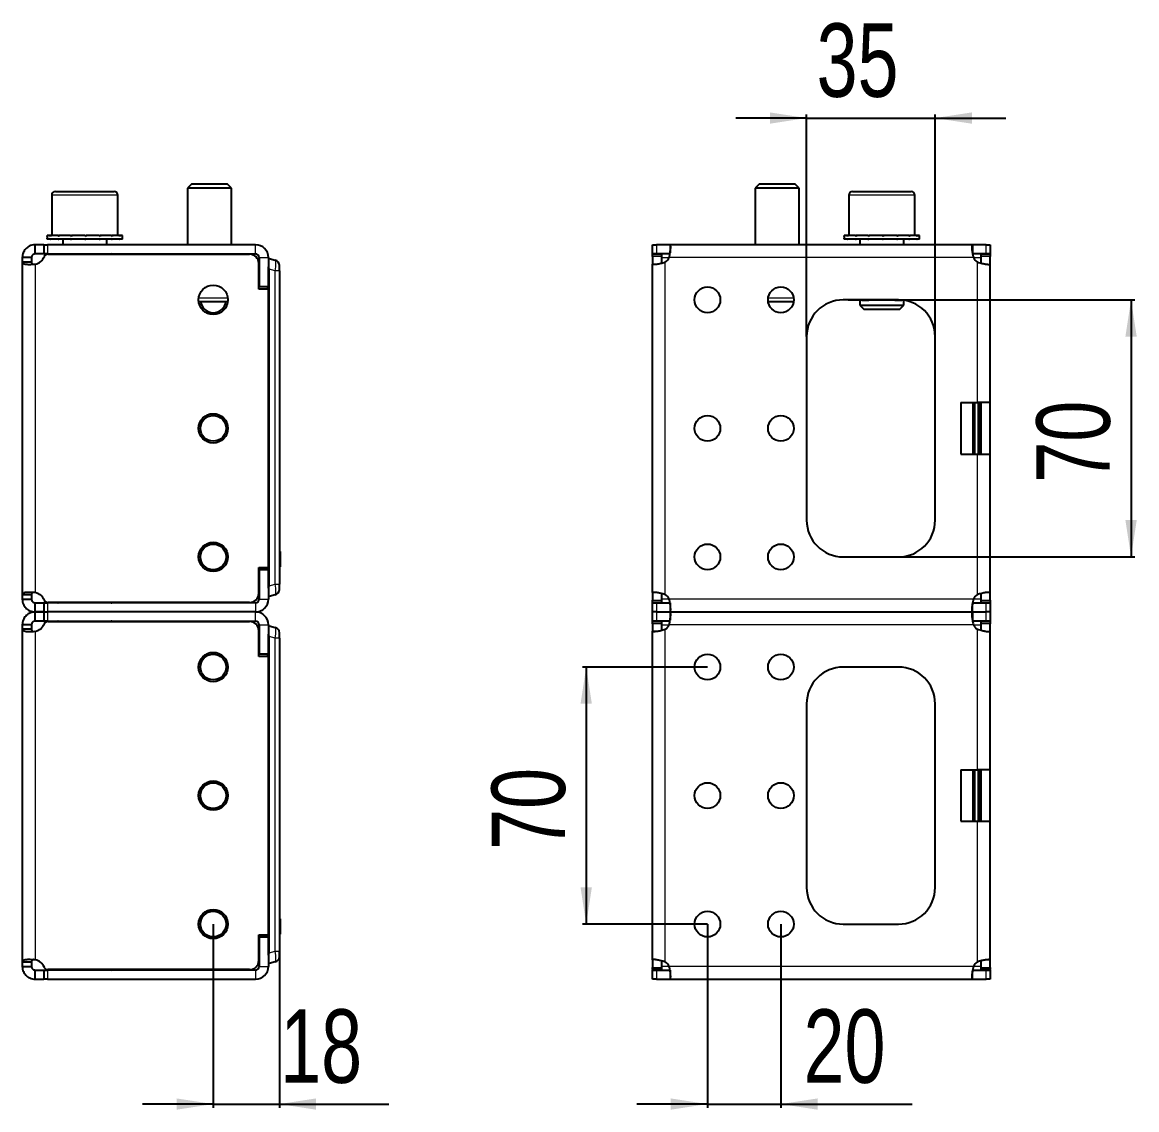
# Model space of a CAD drawing. Header units: millimetres. Extents: x 0 to 2227, y -1008 to 612.
# Drawn here: x 1655.8 to 1959.3, y 253.8 to 550 of the extents above; entities that cross this region are included whole.
import ezdxf

# ---------------------------------------------------------------- set-up
doc = ezdxf.new("R2010")
doc.units = ezdxf.units.MM
doc.layers.add('FORMAT', color=7, linetype='Continuous')
doc.styles.add('SLDTEXTSTYLE0', font='TXT', dxfattribs={"width": 0.75})
doc.dimstyles.new('SLDDIMSTYLE0', dxfattribs={"dimtxt": 20, "dimasz": 10, "dimexe": 0, "dimexo": 0.0625, "dimgap": 5, "dimtad": 2, "dimdec": 1, "dimrnd": 1e-09, "dimzin": 12, "dimdsep": 46, "dimtxsty": 'SLDTEXTSTYLE0', "dimsah": 1, "dimcen": 0.09, "dimadec": 0, "dimazin": 3, "dimtfac": 1, "dimtofl": 0, "dimtmove": 0, "dimatfit": 3, "dimfxl": 0, "dimfrac": 2, "dimtolj": 1, "dimtzin": 12, "dimarcsym": 0})
doc.dimstyles.new('SLDDIMSTYLE1', dxfattribs={"dimtxt": 20, "dimasz": 10, "dimexe": 0, "dimexo": 0.0625, "dimgap": 5, "dimtad": 2, "dimdec": 1, "dimrnd": 1e-09, "dimzin": 12, "dimdsep": 46, "dimtxsty": 'SLDTEXTSTYLE0', "dimsah": 1, "dimcen": 0.09, "dimadec": 0, "dimazin": 3, "dimtfac": 1, "dimtmove": 0, "dimatfit": 0, "dimfxl": 0, "dimfrac": 2, "dimtolj": 1, "dimtzin": 12, "dimarcsym": 0})

# ---------------------------------------------------------------- blocks, each defined once
blk = doc.blocks.new('_D_4')
at = {"layer": 'FORMAT'}
for p, q in [((1707.83, 304.38), (1707.83, 254.38)), ((1725.83, 299.63), (1725.83, 254.38)), ((1707.83, 255.38), (1688.6, 255.38)), ((1707.83, 255.38), (1725.83, 255.38)), ((1725.83, 255.38), (1755.61, 255.38))]:
    blk.add_line(p, q, dxfattribs=at)
for points in [[(1707.83, 255.38), (1697.83, 256.92), (1697.83, 253.85)], [(1725.83, 255.38), (1735.83, 253.85), (1735.83, 256.92)]]:
    blk.add_solid(points, dxfattribs=at)
at = {"layer": 'FORMAT', "insert": (1726.05, 281.17), "char_height": 20, "attachment_point": 1, "style": 'SLDTEXTSTYLE0'}
blk.add_mtext('18', dxfattribs=at)
blk = doc.blocks.new('_D_7')
at = {"layer": 'FORMAT'}
for p, q in [((1894.4, 474.39), (1958.74, 474.39)), ((1957.74, 474.39), (1957.74, 404.39)), ((1894.4, 404.39), (1958.74, 404.39))]:
    blk.add_line(p, q, dxfattribs=at)
for points in [[(1957.74, 474.39), (1956.2, 464.39), (1959.28, 464.39)], [(1957.74, 404.39), (1959.28, 414.39), (1956.2, 414.39)]]:
    blk.add_solid(points, dxfattribs=at)
at = {"layer": 'FORMAT', "insert": (1931.96, 424.61), "char_height": 20, "attachment_point": 1, "rotation": 90, "style": 'SLDTEXTSTYLE0'}
blk.add_mtext('70', dxfattribs=at)
blk = doc.blocks.new('_D_8')
at = {"layer": 'FORMAT'}
for p, q in [((1869.39, 523.89), (1850.15, 523.89)), ((1869.39, 464.4), (1869.39, 524.89)), ((1869.39, 523.89), (1904.39, 523.89)), ((1904.39, 464.4), (1904.39, 524.89)), ((1904.39, 523.89), (1923.62, 523.89))]:
    blk.add_line(p, q, dxfattribs=at)
for points in [[(1869.39, 523.89), (1859.39, 525.43), (1859.39, 522.35)], [(1904.39, 523.89), (1914.39, 522.35), (1914.39, 525.43)]]:
    blk.add_solid(points, dxfattribs=at)
at = {"layer": 'FORMAT', "insert": (1872.11, 549.67), "char_height": 20, "attachment_point": 1, "style": 'SLDTEXTSTYLE0'}
blk.add_mtext('35', dxfattribs=at)
blk = doc.blocks.new('_D_9')
at = {"layer": 'FORMAT'}
for p, q in [((1842.39, 304.38), (1842.39, 254.38)), ((1862.39, 304.38), (1862.39, 254.38)), ((1842.39, 255.38), (1823.15, 255.38)), ((1842.39, 255.38), (1862.39, 255.38)), ((1862.39, 255.38), (1898.1, 255.38))]:
    blk.add_line(p, q, dxfattribs=at)
for points in [[(1842.39, 255.38), (1832.39, 256.92), (1832.39, 253.85)], [(1862.39, 255.38), (1872.39, 253.85), (1872.39, 256.92)]]:
    blk.add_solid(points, dxfattribs=at)
at = {"layer": 'FORMAT', "insert": (1868.55, 281.17), "char_height": 20, "attachment_point": 1, "style": 'SLDTEXTSTYLE0'}
blk.add_mtext('20', dxfattribs=at)
blk = doc.blocks.new('_D_10')
at = {"layer": 'FORMAT'}
for p, q in [((1842.38, 374.39), (1808.38, 374.39)), ((1809.38, 374.39), (1809.38, 304.39)), ((1842.38, 304.39), (1808.38, 304.39))]:
    blk.add_line(p, q, dxfattribs=at)
for points in [[(1809.38, 374.39), (1807.84, 364.39), (1810.92, 364.39)], [(1809.38, 304.39), (1810.92, 314.39), (1807.84, 314.39)]]:
    blk.add_solid(points, dxfattribs=at)
at = {"layer": 'FORMAT', "insert": (1783.6, 324.61), "char_height": 20, "attachment_point": 1, "rotation": 90, "style": 'SLDTEXTSTYLE0'}
blk.add_mtext('70', dxfattribs=at)

msp = doc.modelspace()

# ---------------------------------------------------------------- linework, layer by layer
at = {"color": 7, "linetype": 'Continuous', "lineweight": 25}
for p, q in [((1664.83, 503.89), (1680.83, 503.89)), ((1701.9, 505.89), (1700.83, 504.82)), ((1700.83, 504.82), (1700.83, 489.39)), ((1712.83, 504.82), (1700.83, 504.82)), ((1711.75, 505.89), (1701.9, 505.89)), ((1712.83, 504.82), (1711.75, 505.89)), ((1712.83, 489.39), (1712.83, 504.82)), ((1856.46, 505.89), (1855.39, 504.82)), ((1855.39, 504.82), (1855.39, 489.39)), ((1867.39, 504.82), (1855.39, 504.82)), ((1866.31, 505.89), (1856.46, 505.89)), ((1867.39, 504.82), (1866.31, 505.89)), ((1867.39, 489.39), (1867.39, 504.82)), ((1881.89, 503.89), (1889.7, 503.89)), ((1889.7, 503.89), (1897.89, 503.89)), ((1663.83, 502.89), (1663.83, 491.89)), ((1681.83, 491.89), (1681.83, 502.89)), ((1880.89, 502.89), (1880.89, 491.89)), ((1898.89, 491.89), (1898.89, 502.89)), ((1662.58, 491.89), (1662.58, 490.89)), ((1662.58, 491.89), (1662.58, 491.64)), ((1663.38, 491.89), (1662.58, 491.89)), ((1662.58, 491.89), (1662.58, 491.89)), ((1663.38, 491.89), (1663.48, 491.89)), ((1663.48, 491.89), (1663.48, 491.64)), ((1665.62, 491.89), (1663.48, 491.89)), ((1665.62, 491.89), (1665.8, 491.89)), ((1665.8, 491.89), (1665.8, 491.64)), ((1668.95, 491.89), (1665.8, 491.89)), ((1668.95, 491.89), (1669.19, 491.89)), ((1669.19, 491.89), (1669.19, 491.64)), ((1672.88, 491.89), (1669.19, 491.89)), ((1672.88, 491.89), (1672.97, 491.89)), ((1673.09, 491.89), (1673.13, 491.89)), ((1673.13, 491.89), (1673.13, 491.64)), ((1676.8, 491.89), (1673.13, 491.89)), ((1676.8, 491.89), (1677.03, 491.89)), ((1677.03, 491.89), (1677.03, 491.64)), ((1680.11, 491.89), (1677.03, 491.89)), ((1680.11, 491.89), (1680.29, 491.89)), ((1680.29, 491.89), (1680.29, 491.64)), ((1682.32, 491.89), (1680.29, 491.89)), ((1682.32, 491.89), (1682.41, 491.89)), ((1682.41, 491.89), (1682.41, 491.64)), ((1683.08, 491.89), (1682.41, 491.89)), ((1683.08, 490.89), (1683.08, 491.89)), ((1879.64, 491.89), (1879.64, 490.89)), ((1879.64, 491.89), (1879.64, 491.64)), ((1880.47, 491.89), (1879.64, 491.89)), ((1879.64, 491.89), (1879.64, 491.89)), ((1880.47, 491.89), (1880.57, 491.89)), ((1880.57, 491.89), (1880.57, 491.64)), ((1882.74, 491.89), (1880.57, 491.89)), ((1882.74, 491.89), (1882.92, 491.89)), ((1882.92, 491.89), (1882.92, 491.64)), ((1886.1, 491.89), (1882.92, 491.89)), ((1886.1, 491.89), (1886.33, 491.89)), ((1886.33, 491.89), (1886.33, 491.64)), ((1890.03, 491.89), (1886.33, 491.89)), ((1890.03, 491.89), (1890.11, 491.89)), ((1890.23, 491.89), (1890.28, 491.89)), ((1890.28, 491.89), (1890.28, 491.64)), ((1893.94, 491.89), (1890.28, 491.89)), ((1893.94, 491.89), (1894.17, 491.89)), ((1894.17, 491.89), (1894.17, 491.64)), ((1897.24, 491.89), (1894.17, 491.89)), ((1897.24, 491.89), (1897.41, 491.89)), ((1897.41, 491.89), (1897.41, 491.64)), ((1899.41, 491.89), (1897.41, 491.89)), ((1899.41, 491.89), (1899.5, 491.89)), ((1899.5, 491.89), (1899.5, 491.64)), ((1900.13, 491.89), (1899.5, 491.89)), ((1900.14, 490.89), (1900.14, 491.89)), ((1659.33, 486.89), (1659.33, 489.39)), ((1661.73, 489.39), (1659.33, 489.39)), ((1661.73, 489.39), (1661.73, 486.89)), ((1661.73, 489.39), (1662.73, 489.39)), ((1662.58, 490.89), (1662.58, 491.14)), ((1663.38, 490.89), (1662.58, 490.89)), ((1662.58, 490.89), (1662.58, 490.89)), ((1719.33, 489.39), (1662.73, 489.39)), ((1663.38, 490.89), (1663.48, 490.89)), ((1663.48, 490.89), (1663.48, 491.14)), ((1665.62, 490.89), (1663.48, 490.89)), ((1665.62, 490.89), (1665.8, 490.89)), ((1665.8, 490.89), (1665.8, 491.14)), ((1668.95, 490.89), (1665.8, 490.89)), ((1666.83, 490.89), (1666.83, 489.39)), ((1668.95, 490.89), (1669.19, 490.89)), ((1669.19, 490.89), (1669.19, 491.14)), ((1672.88, 490.89), (1669.19, 490.89)), ((1672.88, 490.89), (1673.06, 490.89)), ((1673.06, 490.89), (1673.13, 490.89)), ((1673.13, 490.89), (1673.13, 491.14)), ((1676.8, 490.89), (1673.13, 490.89)), ((1676.8, 490.89), (1677.03, 490.89)), ((1677.03, 490.89), (1677.03, 491.14)), ((1680.11, 490.89), (1677.03, 490.89)), ((1678.83, 489.39), (1678.83, 490.89)), ((1680.11, 490.89), (1680.29, 490.89)), ((1680.29, 490.89), (1680.29, 491.14)), ((1682.32, 490.89), (1680.29, 490.89)), ((1682.32, 490.89), (1682.41, 490.89)), ((1682.41, 490.89), (1682.41, 491.14)), ((1683.08, 490.89), (1682.41, 490.89)), ((1827.39, 486.89), (1827.39, 489.39)), ((1827.39, 489.39), (1828.5, 489.39)), ((1832.22, 489.39), (1828.5, 489.39)), ((1914.55, 489.39), (1832.22, 489.39)), ((1832.22, 489.39), (1832.22, 487.18)), ((1879.64, 490.89), (1879.64, 491.14)), ((1880.47, 490.89), (1879.64, 490.89)), ((1879.64, 490.89), (1879.64, 490.89)), ((1880.47, 490.89), (1880.57, 490.89)), ((1880.57, 490.89), (1880.57, 491.14)), ((1882.74, 490.89), (1880.57, 490.89)), ((1882.74, 490.89), (1882.92, 490.89)), ((1882.92, 490.89), (1882.92, 491.14)), ((1886.1, 490.89), (1882.92, 490.89)), ((1883.89, 490.89), (1883.89, 489.39)), ((1886.1, 490.89), (1886.33, 490.89)), ((1886.33, 490.89), (1886.33, 491.14)), ((1890.03, 490.89), (1886.33, 490.89)), ((1890.03, 490.89), (1890.18, 490.89)), ((1890.18, 490.89), (1890.28, 490.89)), ((1890.28, 490.89), (1890.28, 491.14)), ((1893.94, 490.89), (1890.28, 490.89)), ((1893.94, 490.89), (1894.17, 490.89)), ((1894.17, 490.89), (1894.17, 491.14)), ((1897.24, 490.89), (1894.17, 490.89)), ((1895.89, 489.39), (1895.89, 490.89)), ((1897.24, 490.89), (1897.41, 490.89)), ((1897.41, 490.89), (1897.41, 491.14)), ((1899.41, 490.89), (1897.41, 490.89)), ((1899.41, 490.89), (1899.5, 490.89)), ((1899.5, 490.89), (1899.5, 491.14)), ((1900.13, 490.89), (1899.5, 490.89)), ((1914.55, 489.39), (1914.55, 486.89)), ((1918.27, 489.39), (1914.55, 489.39)), ((1918.27, 489.39), (1919.39, 489.39)), ((1919.39, 489.39), (1919.39, 486.89)), ((1655.83, 485.89), (1655.83, 484.67)), ((1658.33, 485.89), (1655.83, 485.89)), ((1658.33, 485.89), (1658.33, 484.67)), ((1661.73, 486.89), (1659.33, 486.89)), ((1662.73, 486.89), (1661.73, 486.89)), ((1662.73, 486.89), (1719.33, 486.89)), ((1662.75, 486.79), (1717.73, 486.79)), ((1696.58, 486.89), (1696.58, 486.79)), ((1696.87, 486.89), (1696.87, 486.79)), ((1698.56, 486.89), (1698.56, 486.79)), ((1701.5, 486.89), (1701.5, 486.79)), ((1705.26, 486.89), (1705.26, 486.79)), ((1709.26, 486.89), (1709.26, 486.79)), ((1712.88, 486.89), (1712.88, 486.79)), ((1715.59, 486.89), (1715.59, 486.79)), ((1716.96, 486.89), (1716.96, 486.79)), ((1717.08, 486.79), (1717.08, 486.89)), ((1720.33, 485.89), (1720.33, 477.94)), ((1722.83, 485.89), (1722.83, 477.94)), ((1722.83, 485.64), (1723.03, 485.64)), ((1723.03, 485.64), (1724.72, 485.19)), ((1828.5, 486.89), (1827.39, 486.89)), ((1827.39, 486.89), (1827.39, 486.79)), ((1827.39, 486.79), (1829.89, 486.79)), ((1827.39, 486.18), (1827.39, 486.79)), ((1827.39, 486.18), (1827.39, 484.12)), ((1832.22, 486.89), (1828.5, 486.89)), ((1829.89, 486.79), (1829.89, 486.18)), ((1829.89, 486.18), (1829.89, 484.36)), ((1918.27, 486.89), (1914.55, 486.89)), ((1916.89, 486.79), (1919.39, 486.79)), ((1916.89, 486.18), (1916.89, 486.79)), ((1916.89, 484.34), (1916.89, 486.18)), ((1919.39, 486.89), (1918.27, 486.89)), ((1919.39, 486.79), (1919.39, 486.89)), ((1919.39, 486.79), (1919.39, 486.18)), ((1919.39, 484.12), (1919.39, 486.18)), ((1655.83, 484.67), (1655.83, 394.11)), ((1658.33, 484.67), (1655.83, 484.67)), ((1720.23, 477.29), (1720.23, 484.29)), ((1722.83, 395.92), (1722.83, 483.37)), ((1723.03, 396.54), (1723.03, 482.74)), ((1725.83, 482.29), (1725.83, 483.74)), ((1827.39, 394.67), (1827.39, 484.12)), ((1827.39, 484.12), (1828.48, 484.12)), ((1919.39, 446.39), (1919.39, 484.12)), ((1725.83, 482.29), (1725.83, 407.84)), ((1720.23, 478.87), (1720.33, 478.66)), ((1722.83, 477.29), (1720.23, 477.29)), ((1722.83, 477.94), (1720.33, 477.94)), ((1722.83, 477.29), (1722.83, 401.49)), ((1711.8, 473.89), (1703.86, 473.89)), ((1865.85, 473.89), (1858.92, 473.89)), ((1894.39, 474.39), (1879.39, 474.39)), ((1881.06, 474.29), (1881.04, 474.29)), ((1881.06, 474.29), (1881.06, 474.29)), ((1881.16, 474.29), (1881.06, 474.29)), ((1881.16, 474.39), (1881.16, 474.29)), ((1884.41, 474.29), (1881.16, 474.29)), ((1883.89, 474.29), (1883.89, 472.97)), ((1884.41, 474.29), (1886.31, 474.29)), ((1886.86, 474.29), (1886.31, 474.29)), ((1892.91, 474.29), (1886.86, 474.29)), ((1893.46, 474.29), (1892.91, 474.29)), ((1893.46, 474.29), (1895.36, 474.29)), ((1895.8, 474.29), (1895.36, 474.29)), ((1895.89, 472.97), (1895.89, 474.28)), ((1883.89, 472.97), (1884.96, 471.89)), ((1883.89, 472.97), (1889.75, 472.97)), ((1884.96, 471.89), (1889.77, 471.89)), ((1889.75, 472.97), (1895.89, 472.97)), ((1889.77, 471.89), (1894.81, 471.89)), ((1894.81, 471.89), (1895.89, 472.97)), ((1869.39, 464.39), (1869.39, 414.39)), ((1904.39, 414.39), (1904.39, 464.39)), ((1911.39, 446.39), (1915.89, 446.39)), ((1911.39, 446.39), (1911.39, 432.39)), ((1919.39, 446.39), (1915.89, 446.39)), ((1916.89, 432.39), (1916.89, 446.39)), ((1919.39, 432.39), (1919.39, 446.39)), ((1911.39, 432.39), (1915.89, 432.39)), ((1915.89, 432.39), (1919.39, 432.39)), ((1919.39, 394.67), (1919.39, 432.39)), ((1725.83, 407.84), (1725.83, 399.64)), ((1726.03, 405.9), (1725.83, 405.9)), ((1726.03, 405.86), (1725.83, 405.86)), ((1726.03, 405.84), (1725.83, 405.84)), ((1726.03, 405.4), (1726.03, 402.08)), ((1879.39, 404.39), (1894.39, 404.39)), ((1720.23, 401.49), (1722.83, 401.49)), ((1720.23, 394.49), (1720.23, 401.49)), ((1720.23, 400.41), (1720.33, 400.63)), ((1720.33, 400.84), (1720.33, 392.89)), ((1722.83, 400.84), (1720.33, 400.84)), ((1722.83, 400.84), (1722.83, 392.89)), ((1726.03, 401.64), (1725.83, 401.64)), ((1726.03, 401.59), (1725.83, 401.59)), ((1725.83, 399.64), (1725.83, 396.99)), ((1725.83, 395.54), (1725.83, 396.99)), ((1827.39, 394.67), (1827.39, 392.6)), ((1919.39, 394.67), (1918.29, 394.67)), ((1919.39, 392.6), (1919.39, 394.67)), ((1655.83, 394.11), (1658.33, 394.11)), ((1655.83, 394.11), (1655.83, 392.89)), ((1655.83, 392.89), (1658.33, 392.89)), ((1658.33, 394.11), (1658.33, 392.89)), ((1659.33, 389.39), (1659.33, 391.89)), ((1659.33, 391.89), (1661.73, 391.89)), ((1661.73, 391.89), (1661.73, 389.39)), ((1661.73, 391.89), (1662.73, 391.89)), ((1719.33, 391.89), (1662.73, 391.89)), ((1717.73, 391.99), (1662.75, 391.99)), ((1723.03, 393.64), (1722.83, 393.64)), ((1724.72, 394.09), (1723.03, 393.64)), ((1827.39, 391.99), (1827.39, 392.6)), ((1829.89, 391.99), (1827.39, 391.99)), ((1827.39, 391.99), (1827.39, 391.89)), ((1827.39, 389.39), (1827.39, 391.89)), ((1827.39, 391.89), (1828.5, 391.89)), ((1828.5, 391.89), (1832.22, 391.89)), ((1829.89, 394.44), (1829.89, 392.6)), ((1829.89, 392.6), (1829.89, 391.99)), ((1832.22, 391.89), (1832.22, 389.39)), ((1914.55, 391.89), (1918.27, 391.89)), ((1914.55, 389.39), (1914.55, 391.61)), ((1916.89, 392.6), (1916.89, 394.42)), ((1916.89, 391.99), (1916.89, 392.6)), ((1919.39, 391.99), (1916.89, 391.99)), ((1918.27, 391.89), (1919.39, 391.89)), ((1919.39, 392.6), (1919.39, 391.99)), ((1919.39, 391.89), (1919.39, 391.99)), ((1919.39, 391.89), (1919.39, 389.39)), ((1659.33, 386.89), (1659.33, 389.39)), ((1661.73, 389.39), (1659.33, 389.39)), ((1659.33, 389.39), (1661.73, 389.39)), ((1661.73, 389.39), (1661.73, 386.89)), ((1661.73, 389.39), (1662.73, 389.39)), ((1719.33, 389.39), (1662.73, 389.39)), ((1828.5, 389.39), (1827.39, 389.39)), ((1827.39, 386.89), (1827.39, 389.39)), ((1828.5, 389.39), (1832.22, 389.39)), ((1832.22, 389.39), (1914.55, 389.39)), ((1832.22, 389.39), (1832.22, 387.18)), ((1914.55, 389.39), (1918.27, 389.39)), ((1914.55, 389.39), (1914.55, 386.89)), ((1919.39, 389.39), (1918.27, 389.39)), ((1919.39, 389.39), (1919.39, 386.89)), ((1658.33, 385.89), (1655.83, 385.89)), ((1655.83, 385.89), (1655.83, 384.67)), ((1658.33, 385.89), (1658.33, 384.67)), ((1661.73, 386.89), (1659.33, 386.89)), ((1662.73, 386.89), (1661.73, 386.89)), ((1662.73, 386.89), (1719.33, 386.89)), ((1662.75, 386.79), (1717.73, 386.79)), ((1720.33, 385.89), (1720.33, 377.94)), ((1722.83, 385.89), (1722.83, 377.94)), ((1722.83, 385.64), (1723.03, 385.64)), ((1723.03, 385.64), (1724.72, 385.19)), ((1828.5, 386.89), (1827.39, 386.89)), ((1827.39, 386.89), (1827.39, 386.79)), ((1827.39, 386.79), (1829.89, 386.79)), ((1827.39, 386.18), (1827.39, 386.79)), ((1827.39, 386.18), (1827.39, 384.12)), ((1832.22, 386.89), (1828.5, 386.89)), ((1829.89, 386.79), (1829.89, 386.18)), ((1829.89, 386.18), (1829.89, 384.36)), ((1918.27, 386.89), (1914.55, 386.89)), ((1916.89, 386.79), (1919.39, 386.79)), ((1916.89, 386.18), (1916.89, 386.79)), ((1916.89, 384.34), (1916.89, 386.18)), ((1919.39, 386.89), (1918.27, 386.89)), ((1919.39, 386.79), (1919.39, 386.89)), ((1919.39, 386.79), (1919.39, 386.18)), ((1919.39, 384.12), (1919.39, 386.18)), ((1655.83, 384.67), (1655.83, 294.11)), ((1658.33, 384.67), (1655.83, 384.67)), ((1720.23, 377.29), (1720.23, 384.29)), ((1722.83, 295.92), (1722.83, 383.37)), ((1723.03, 296.54), (1723.03, 382.74)), ((1725.83, 382.29), (1725.83, 383.74)), ((1827.39, 294.67), (1827.39, 384.12)), ((1827.39, 384.12), (1828.48, 384.12)), ((1919.39, 346.39), (1919.39, 384.12)), ((1725.83, 382.29), (1725.83, 307.84)), ((1720.23, 378.87), (1720.33, 378.66)), ((1722.83, 377.29), (1720.23, 377.29)), ((1722.83, 377.94), (1720.33, 377.94)), ((1722.83, 377.29), (1722.83, 301.49)), ((1894.39, 374.39), (1879.39, 374.39)), ((1869.39, 364.39), (1869.39, 314.39)), ((1904.39, 314.39), (1904.39, 364.39)), ((1911.39, 346.39), (1915.89, 346.39)), ((1911.39, 346.39), (1911.39, 332.39)), ((1919.39, 346.39), (1915.89, 346.39)), ((1916.89, 332.39), (1916.89, 346.39)), ((1919.39, 332.39), (1919.39, 346.39)), ((1911.39, 332.39), (1915.89, 332.39)), ((1915.89, 332.39), (1919.39, 332.39)), ((1919.39, 294.67), (1919.39, 332.39)), ((1725.83, 307.84), (1725.83, 299.64)), ((1726.03, 305.9), (1725.83, 305.9)), ((1726.03, 305.86), (1725.83, 305.86)), ((1726.03, 305.84), (1725.83, 305.84)), ((1726.03, 305.4), (1726.03, 302.08)), ((1879.39, 304.39), (1894.39, 304.39)), ((1720.23, 301.49), (1722.83, 301.49)), ((1720.23, 294.49), (1720.23, 301.49)), ((1720.23, 300.41), (1720.33, 300.63)), ((1720.33, 300.84), (1720.33, 292.89)), ((1722.83, 300.84), (1720.33, 300.84)), ((1722.83, 300.84), (1722.83, 292.89)), ((1726.03, 301.64), (1725.83, 301.64)), ((1726.03, 301.59), (1725.83, 301.59)), ((1725.83, 299.64), (1725.83, 296.99)), ((1725.83, 295.54), (1725.83, 296.99)), ((1827.39, 294.67), (1827.39, 292.6)), ((1829.89, 294.44), (1829.89, 292.6)), ((1916.89, 292.6), (1916.89, 294.42)), ((1919.39, 294.67), (1918.29, 294.67)), ((1919.39, 292.6), (1919.39, 294.67)), ((1655.83, 294.11), (1658.33, 294.11)), ((1655.83, 294.11), (1655.83, 292.89)), ((1655.83, 292.89), (1658.33, 292.89)), ((1658.33, 294.11), (1658.33, 292.89)), ((1659.33, 289.39), (1659.33, 291.89)), ((1659.33, 291.89), (1661.73, 291.89)), ((1661.73, 291.89), (1661.73, 289.39)), ((1661.73, 291.89), (1662.73, 291.89)), ((1719.33, 291.89), (1662.73, 291.89)), ((1717.73, 291.99), (1662.75, 291.99)), ((1723.03, 293.64), (1722.83, 293.64)), ((1724.72, 294.09), (1723.03, 293.64)), ((1827.39, 291.99), (1827.39, 292.6)), ((1829.89, 291.99), (1827.39, 291.99)), ((1827.39, 291.99), (1827.39, 291.89)), ((1827.39, 289.39), (1827.39, 291.89)), ((1827.39, 291.89), (1828.5, 291.89)), ((1828.5, 291.89), (1832.22, 291.89)), ((1829.89, 292.6), (1829.89, 291.99)), ((1832.22, 291.89), (1832.22, 289.39)), ((1914.55, 291.89), (1918.27, 291.89)), ((1914.55, 289.39), (1914.55, 291.61)), ((1916.89, 291.99), (1916.89, 292.6)), ((1919.39, 291.99), (1916.89, 291.99)), ((1918.27, 291.89), (1919.39, 291.89)), ((1919.39, 292.6), (1919.39, 291.99)), ((1919.39, 291.89), (1919.39, 291.99)), ((1919.39, 291.89), (1919.39, 289.39)), ((1659.33, 289.39), (1661.73, 289.39)), ((1662.73, 289.39), (1661.73, 289.39)), ((1662.73, 289.39), (1719.33, 289.39)), ((1828.5, 289.39), (1827.39, 289.39)), ((1828.5, 289.39), (1832.22, 289.39)), ((1832.22, 289.39), (1914.55, 289.39)), ((1914.55, 289.39), (1918.27, 289.39)), ((1919.39, 289.39), (1918.27, 289.39))]:
    msp.add_line(p, q, dxfattribs=at)
at = {"color": 8, "linetype": 'Continuous', "lineweight": 18}
for p, q in [((1681.83, 502.89), (1663.83, 502.89)), ((1889.68, 502.89), (1880.89, 502.89)), ((1898.89, 502.89), (1889.68, 502.89)), ((1662.73, 489.39), (1662.73, 486.89)), ((1719.33, 486.89), (1719.33, 489.39)), ((1828.5, 489.39), (1828.5, 486.89)), ((1918.27, 486.89), (1918.27, 489.39)), ((1720.33, 485.89), (1722.83, 485.89)), ((1829.89, 486.18), (1827.39, 486.18)), ((1829.89, 485.89), (1831.97, 485.89)), ((1914.8, 485.89), (1831.97, 485.89)), ((1914.8, 485.89), (1916.89, 485.89)), ((1919.39, 486.18), (1916.89, 486.18)), ((1659.33, 484.12), (1659.33, 394.67)), ((1724.72, 482.29), (1723.03, 482.74)), ((1830.89, 394.11), (1830.89, 484.67)), ((1915.89, 446.39), (1915.89, 484.67)), ((1724.72, 396.99), (1724.72, 482.29)), ((1725.83, 482.29), (1724.72, 482.29)), ((1722.63, 477.29), (1722.63, 477.94)), ((1703.86, 474.89), (1711.8, 474.89)), ((1858.92, 474.89), (1865.85, 474.89)), ((1886.31, 474.39), (1886.31, 474.29)), ((1886.86, 474.39), (1886.86, 474.29)), ((1892.91, 474.39), (1892.91, 474.29)), ((1893.46, 474.39), (1893.46, 474.29)), ((1914.69, 432.39), (1914.69, 446.39)), ((1914.89, 446.39), (1914.89, 432.39)), ((1915, 432.39), (1915, 446.39)), ((1915.2, 446.39), (1915.2, 432.39)), ((1916.08, 432.39), (1916.08, 446.39)), ((1916.28, 446.39), (1916.28, 432.39)), ((1916.38, 432.39), (1916.38, 446.39)), ((1916.58, 446.39), (1916.58, 432.39)), ((1915.89, 394.11), (1915.89, 432.39)), ((1726.03, 405.4), (1725.83, 405.4)), ((1722.63, 400.84), (1722.63, 401.49)), ((1726.03, 402.08), (1725.83, 402.08)), ((1723.03, 396.54), (1724.72, 396.99)), ((1724.72, 396.99), (1725.83, 396.99)), ((1662.73, 391.89), (1662.73, 389.39)), ((1719.33, 391.89), (1719.33, 389.39)), ((1720.33, 392.89), (1722.83, 392.89)), ((1827.39, 392.6), (1829.89, 392.6)), ((1828.5, 391.89), (1828.5, 389.39)), ((1831.97, 392.89), (1829.89, 392.89)), ((1914.8, 392.89), (1831.97, 392.89)), ((1916.89, 392.89), (1914.8, 392.89)), ((1916.89, 392.6), (1919.39, 392.6)), ((1918.27, 389.39), (1918.27, 391.89)), ((1662.73, 389.39), (1662.73, 386.89)), ((1719.33, 386.89), (1719.33, 389.39)), ((1828.5, 389.39), (1828.5, 386.89)), ((1918.27, 386.89), (1918.27, 389.39)), ((1720.33, 385.89), (1722.83, 385.89)), ((1829.89, 386.18), (1827.39, 386.18)), ((1829.89, 385.89), (1831.97, 385.89)), ((1914.8, 385.89), (1831.97, 385.89)), ((1914.8, 385.89), (1916.89, 385.89)), ((1919.39, 386.18), (1916.89, 386.18)), ((1659.33, 384.12), (1659.33, 294.67)), ((1724.72, 382.29), (1723.03, 382.74)), ((1830.89, 294.11), (1830.89, 384.67)), ((1915.89, 346.39), (1915.89, 384.67)), ((1724.72, 296.99), (1724.72, 382.29)), ((1725.83, 382.29), (1724.72, 382.29)), ((1722.63, 377.29), (1722.63, 377.94)), ((1914.69, 332.39), (1914.69, 346.39)), ((1914.89, 346.39), (1914.89, 332.39)), ((1915, 332.39), (1915, 346.39)), ((1915.2, 346.39), (1915.2, 332.39)), ((1916.08, 332.39), (1916.08, 346.39)), ((1916.28, 346.39), (1916.28, 332.39)), ((1916.38, 332.39), (1916.38, 346.39)), ((1916.58, 346.39), (1916.58, 332.39)), ((1915.89, 294.11), (1915.89, 332.39)), ((1726.03, 305.4), (1725.83, 305.4)), ((1722.63, 300.84), (1722.63, 301.49)), ((1726.03, 302.08), (1725.83, 302.08)), ((1723.03, 296.54), (1724.72, 296.99)), ((1724.72, 296.99), (1725.83, 296.99)), ((1662.73, 291.89), (1662.73, 289.39)), ((1719.33, 291.89), (1719.33, 289.39)), ((1720.33, 292.89), (1722.83, 292.89)), ((1827.39, 292.6), (1829.89, 292.6)), ((1828.5, 291.89), (1828.5, 289.39)), ((1831.97, 292.89), (1829.89, 292.89)), ((1914.8, 292.89), (1831.97, 292.89)), ((1916.89, 292.89), (1914.8, 292.89)), ((1916.89, 292.6), (1919.39, 292.6)), ((1918.27, 289.39), (1918.27, 291.89))]:
    msp.add_line(p, q, dxfattribs=at)
at = {"color": 7, "linetype": 'Continuous', "lineweight": 25}
for centre, radius in [((1707.83, 474.39), 4), ((1842.39, 474.39), 3.5), ((1862.39, 474.39), 3.5), ((1707.83, 439.39), 4), ((1707.83, 439.39), 3.5), ((1842.39, 439.39), 3.5), ((1862.39, 439.39), 3.5), ((1707.83, 404.39), 4), ((1707.83, 404.39), 3.5), ((1842.39, 404.39), 3.5), ((1862.39, 404.39), 3.5), ((1707.83, 374.39), 4), ((1707.83, 374.39), 3.5), ((1842.39, 374.39), 3.5), ((1862.39, 374.39), 3.5), ((1707.83, 339.39), 4), ((1707.83, 339.39), 3.5), ((1842.39, 339.39), 3.5), ((1862.39, 339.39), 3.5), ((1707.83, 304.39), 4), ((1707.83, 304.39), 3.5), ((1842.39, 304.39), 3.5), ((1862.39, 304.39), 3.5)]:
    msp.add_circle(centre, radius, dxfattribs=at)
for centre, radius, start, end in [((1664.83, 502.89), 1, 90, 180), ((1680.83, 502.89), 1, 0, 90), ((1881.89, 502.89), 1, 90, 180), ((1897.89, 502.89), 1, 0, 90), ((1719.33, 485.89), 3.5, 360, 90), ((1658.61, 487.54), 3.5, 281.8948, 337.1146), ((1662.75, 485.79), 1, 90, 157.1146), ((1665.48, 486.54), 0.35, 45.5847, 90), ((1680.18, 486.54), 0.35, 90, 134.4153), ((1717.73, 484.29), 2.5, 360, 90), ((1719.33, 485.89), 1, 360, 90), ((1828.89, 487.54), 3.5, 304.8499, 331.8729), ((1917.89, 487.54), 3.5, 208.1271, 235.1501), ((1724.33, 483.74), 1.5, 0, 75), ((1707.83, 474.39), 3.5, 188.2132, 351.7868), ((1879.39, 464.39), 10, 90, 180), ((1894.39, 464.39), 10, 0, 90), ((1879.39, 414.39), 10, 180, 270), ((1894.39, 414.39), 10, 270, 0), ((1658.61, 391.24), 3.5, 22.8854, 78.1052), ((1717.73, 394.49), 2.5, 270, 0), ((1724.33, 395.54), 1.5, 285, 0), ((1662.75, 392.99), 1, 202.8854, 270), ((1665.48, 392.24), 0.35, 270, 314.4153), ((1680.18, 392.24), 0.35, 225.5847, 270), ((1719.33, 392.89), 3.5, 270, 0), ((1719.33, 392.89), 1, 270, 0), ((1828.89, 391.24), 3.5, 28.1271, 55.1501), ((1917.89, 391.24), 3.5, 124.8499, 151.8729), ((1719.33, 385.89), 3.5, 360, 90), ((1658.61, 387.54), 3.5, 281.8948, 337.1146), ((1662.75, 385.79), 1, 90, 157.1146), ((1665.48, 386.54), 0.35, 45.5847, 90), ((1680.18, 386.54), 0.35, 90, 134.4153), ((1717.73, 384.29), 2.5, 360, 90), ((1719.33, 385.89), 1, 360, 90), ((1828.89, 387.54), 3.5, 304.8499, 331.8729), ((1917.89, 387.54), 3.5, 208.1271, 235.1501), ((1724.33, 383.74), 1.5, 0, 75), ((1879.39, 364.39), 10, 90, 180), ((1894.39, 364.39), 10, 0, 90), ((1879.39, 314.39), 10, 180, 270), ((1894.39, 314.39), 10, 270, 0), ((1658.61, 291.24), 3.5, 22.8854, 78.1052), ((1717.73, 294.49), 2.5, 270, 0), ((1724.33, 295.54), 1.5, 285, 0), ((1662.75, 292.99), 1, 202.8854, 270), ((1665.48, 292.24), 0.35, 270, 314.4153), ((1680.18, 292.24), 0.35, 225.5847, 270), ((1719.33, 292.89), 3.5, 270, 0), ((1719.33, 292.89), 1, 270, 0), ((1828.89, 291.24), 3.5, 28.1271, 55.1501), ((1917.89, 291.24), 3.5, 124.8499, 151.8729)]:
    msp.add_arc(centre, radius, start, end, dxfattribs=at)
for centre, major_axis, start_param, end_param in [((1711.44, 485.64), (11.57, -3.1), 0.067037, 0.253072), ((1711.44, 393.64), (11.57, 3.1), 6.030113, 6.216148), ((1711.44, 385.64), (11.57, -3.1), 0.067037, 0.253072), ((1711.44, 293.64), (11.57, 3.1), 6.030113, 6.216148)]:
    msp.add_ellipse(centre, major_axis=major_axis, ratio=0.250563, start_param=start_param, end_param=end_param, dxfattribs=at)
at = {"color": 8, "linetype": 'Continuous', "lineweight": 18}
for centre, major_axis, start_param, end_param in [((1724.33, 482.19), (0.38, 3), 4.762686, 6.266445), ((1724.33, 397.1), (-0.38, 3), 3.158333, 4.662092), ((1724.33, 382.19), (0.38, 3), 4.762686, 6.266445), ((1724.33, 297.1), (-0.38, 3), 3.158333, 4.662092)]:
    msp.add_ellipse(centre, major_axis=major_axis, ratio=0.123038, start_param=start_param, end_param=end_param, dxfattribs=at)
at = {"color": 7, "linetype": 'Continuous', "lineweight": 25}
for points, knots in [([(1662.58, 491.64), (1662.58, 491.68), (1662.58, 491.75), (1662.58, 491.83), (1662.58, 491.87), (1662.58, 491.89)], [0, 0, 0, 0, 0.499981, 0.749988, 1, 1, 1, 1]), ([(1663.48, 491.64), (1663.46, 491.68), (1663.43, 491.75), (1663.4, 491.83), (1663.39, 491.87), (1663.38, 491.89)], [0, 0, 0, 0, 0.499981, 0.749988, 1, 1, 1, 1]), ([(1665.8, 491.64), (1665.77, 491.68), (1665.72, 491.75), (1665.66, 491.83), (1665.63, 491.87), (1665.62, 491.89)], [0, 0, 0, 0, 0.499981, 0.749988, 1, 1, 1, 1]), ([(1669.19, 491.64), (1669.15, 491.68), (1669.09, 491.75), (1669.01, 491.83), (1668.97, 491.87), (1668.95, 491.89)], [0, 0, 0, 0, 0.499981, 0.749988, 1, 1, 1, 1]), ([(1673.13, 491.64), (1673.09, 491.68), (1673.03, 491.75), (1672.94, 491.83), (1672.9, 491.87), (1672.88, 491.89)], [0, 0, 0, 0, 0.499981, 0.749988, 1, 1, 1, 1]), ([(1673.13, 491.64), (1673.12, 491.71), (1673.09, 491.84), (1673.07, 491.88), (1673.06, 491.89)], [0, 0, 0, 0, 0.561794, 1, 1, 1, 1]), ([(1677.03, 491.64), (1676.99, 491.68), (1676.93, 491.75), (1676.86, 491.83), (1676.82, 491.87), (1676.8, 491.89)], [0, 0, 0, 0, 0.499981, 0.749988, 1, 1, 1, 1]), ([(1680.29, 491.64), (1680.26, 491.68), (1680.21, 491.75), (1680.16, 491.83), (1680.13, 491.87), (1680.11, 491.89)], [0, 0, 0, 0, 0.499981, 0.749988, 1, 1, 1, 1]), ([(1682.41, 491.64), (1682.39, 491.68), (1682.37, 491.75), (1682.34, 491.83), (1682.32, 491.87), (1682.32, 491.89)], [0, 0, 0, 0, 0.499981, 0.749988, 1, 1, 1, 1]), ([(1879.64, 491.64), (1879.64, 491.68), (1879.64, 491.75), (1879.64, 491.83), (1879.64, 491.87), (1879.64, 491.89)], [0, 0, 0, 0, 0.499981, 0.749988, 1, 1, 1, 1]), ([(1880.57, 491.64), (1880.56, 491.68), (1880.53, 491.75), (1880.5, 491.83), (1880.48, 491.87), (1880.47, 491.89)], [0, 0, 0, 0, 0.499981, 0.749988, 1, 1, 1, 1]), ([(1882.92, 491.64), (1882.89, 491.68), (1882.85, 491.75), (1882.79, 491.83), (1882.76, 491.87), (1882.74, 491.89)], [0, 0, 0, 0, 0.499981, 0.749988, 1, 1, 1, 1]), ([(1886.33, 491.64), (1886.29, 491.68), (1886.23, 491.75), (1886.16, 491.83), (1886.12, 491.87), (1886.1, 491.89)], [0, 0, 0, 0, 0.4999808, 0.7499881, 1, 1, 1, 1]), ([(1890.28, 491.64), (1890.24, 491.68), (1890.18, 491.75), (1890.09, 491.83), (1890.05, 491.87), (1890.03, 491.89)], [0, 0, 0, 0, 0.499981, 0.749988, 1, 1, 1, 1]), ([(1890.28, 491.64), (1890.26, 491.71), (1890.23, 491.84), (1890.2, 491.88), (1890.18, 491.89)], [0, 0, 0, 0, 0.561794, 1, 1, 1, 1]), ([(1894.17, 491.64), (1894.13, 491.68), (1894.08, 491.75), (1894, 491.83), (1893.96, 491.87), (1893.94, 491.89)], [0, 0, 0, 0, 0.499981, 0.749988, 1, 1, 1, 1]), ([(1897.41, 491.64), (1897.38, 491.68), (1897.34, 491.75), (1897.28, 491.83), (1897.25, 491.87), (1897.24, 491.89)], [0, 0, 0, 0, 0.499981, 0.749988, 1, 1, 1, 1]), ([(1899.5, 491.64), (1899.48, 491.68), (1899.46, 491.75), (1899.43, 491.83), (1899.42, 491.87), (1899.41, 491.89)], [0, 0, 0, 0, 0.499981, 0.749988, 1, 1, 1, 1]), ([(1659.33, 489.39), (1659.03, 489.37), (1658.48, 489.33), (1657.58, 488.98), (1656.7, 488.31), (1655.97, 487.2), (1655.88, 486.34), (1655.83, 485.89)], [0, 0, 0, 0, 0.16069, 0.3013121, 0.5219513, 0.7535732, 1, 1, 1, 1]), ([(1662.58, 490.89), (1662.58, 490.91), (1662.58, 490.95), (1662.58, 491.04), (1662.58, 491.1), (1662.58, 491.14)], [0, 0, 0, 0, 0.25014, 0.50028, 1, 1, 1, 1]), ([(1663.38, 490.89), (1663.39, 490.91), (1663.4, 490.95), (1663.43, 491.04), (1663.46, 491.1), (1663.48, 491.14)], [0, 0, 0, 0, 0.25014, 0.50028, 1, 1, 1, 1]), ([(1665.62, 490.89), (1665.63, 490.91), (1665.66, 490.95), (1665.72, 491.04), (1665.77, 491.1), (1665.8, 491.14)], [0, 0, 0, 0, 0.25014, 0.50028, 1, 1, 1, 1]), ([(1668.95, 490.89), (1668.97, 490.91), (1669.01, 490.95), (1669.09, 491.04), (1669.15, 491.1), (1669.19, 491.14)], [0, 0, 0, 0, 0.2501401, 0.5002802, 1, 1, 1, 1]), ([(1672.88, 490.89), (1672.9, 490.91), (1672.94, 490.95), (1673.03, 491.04), (1673.09, 491.1), (1673.13, 491.14)], [0, 0, 0, 0, 0.25014, 0.50028, 1, 1, 1, 1]), ([(1673.13, 491.14), (1673.12, 491.07), (1673.09, 490.94), (1673.07, 490.91), (1673.06, 490.89)], [0, 0, 0, 0, 0.561794, 1, 1, 1, 1]), ([(1676.8, 490.89), (1676.82, 490.91), (1676.86, 490.95), (1676.93, 491.04), (1676.99, 491.1), (1677.03, 491.14)], [0, 0, 0, 0, 0.25014, 0.50028, 1, 1, 1, 1]), ([(1680.11, 490.89), (1680.13, 490.91), (1680.16, 490.95), (1680.21, 491.04), (1680.26, 491.1), (1680.29, 491.14)], [0, 0, 0, 0, 0.25014, 0.50028, 1, 1, 1, 1]), ([(1682.32, 490.89), (1682.32, 490.91), (1682.34, 490.95), (1682.37, 491.04), (1682.39, 491.1), (1682.41, 491.14)], [0, 0, 0, 0, 0.25014, 0.50028, 1, 1, 1, 1]), ([(1831.97, 485.89), (1832.02, 486.15), (1832.12, 486.64), (1832.27, 487.46), (1832.37, 488.17), (1832.39, 488.74), (1832.37, 489.1), (1832.31, 489.34), (1832.25, 489.37), (1832.22, 489.39)], [0, 0, 0, 0, 0.144067, 0.271276, 0.474907, 0.597997, 0.726338, 0.860245, 1, 1, 1, 1]), ([(1879.64, 490.89), (1879.64, 490.91), (1879.64, 490.95), (1879.64, 491.04), (1879.64, 491.1), (1879.64, 491.14)], [0, 0, 0, 0, 0.25014, 0.50028, 1, 1, 1, 1]), ([(1880.47, 490.89), (1880.48, 490.91), (1880.5, 490.95), (1880.53, 491.04), (1880.56, 491.1), (1880.57, 491.14)], [0, 0, 0, 0, 0.25014, 0.50028, 1, 1, 1, 1]), ([(1882.74, 490.89), (1882.76, 490.91), (1882.79, 490.95), (1882.85, 491.04), (1882.89, 491.1), (1882.92, 491.14)], [0, 0, 0, 0, 0.25014, 0.50028, 1, 1, 1, 1]), ([(1886.1, 490.89), (1886.12, 490.91), (1886.16, 490.95), (1886.23, 491.04), (1886.29, 491.1), (1886.33, 491.14)], [0, 0, 0, 0, 0.25014, 0.50028, 1, 1, 1, 1]), ([(1890.03, 490.89), (1890.05, 490.91), (1890.09, 490.95), (1890.18, 491.04), (1890.24, 491.1), (1890.28, 491.14)], [0, 0, 0, 0, 0.25014, 0.50028, 1, 1, 1, 1]), ([(1890.28, 491.14), (1890.26, 491.07), (1890.23, 490.94), (1890.2, 490.91), (1890.18, 490.89)], [0, 0, 0, 0, 0.5617942, 1, 1, 1, 1]), ([(1893.94, 490.89), (1893.96, 490.91), (1894, 490.95), (1894.08, 491.04), (1894.13, 491.1), (1894.17, 491.14)], [0, 0, 0, 0, 0.25014, 0.50028, 1, 1, 1, 1]), ([(1897.24, 490.89), (1897.25, 490.91), (1897.28, 490.95), (1897.34, 491.04), (1897.38, 491.1), (1897.41, 491.14)], [0, 0, 0, 0, 0.25014, 0.50028, 1, 1, 1, 1]), ([(1899.41, 490.89), (1899.42, 490.91), (1899.43, 490.95), (1899.46, 491.04), (1899.48, 491.1), (1899.5, 491.14)], [0, 0, 0, 0, 0.25014, 0.50028, 1, 1, 1, 1]), ([(1914.55, 489.39), (1914.52, 489.37), (1914.47, 489.33), (1914.4, 488.98), (1914.38, 488.31), (1914.51, 487.2), (1914.7, 486.34), (1914.8, 485.89)], [0, 0, 0, 0, 0.16069, 0.301312, 0.521951, 0.753573, 1, 1, 1, 1]), ([(1659.33, 486.89), (1659.24, 486.89), (1659.09, 486.87), (1658.88, 486.79), (1658.72, 486.69), (1658.58, 486.57), (1658.48, 486.43), (1658.36, 486.19), (1658.34, 486.01), (1658.33, 485.89)], [0, 0, 0, 0, 0.156786, 0.290809, 0.403501, 0.497298, 0.607133, 0.726181, 1, 1, 1, 1]), ([(1696.83, 486.79), (1696.83, 486.8), (1696.82, 486.84), (1696.82, 486.87), (1696.81, 486.89)], [0, 0, 0, 0, 0.374848, 1, 1, 1, 1]), ([(1698.47, 486.79), (1698.46, 486.8), (1698.44, 486.84), (1698.42, 486.87), (1698.41, 486.89)], [0, 0, 0, 0, 0.374848, 1, 1, 1, 1]), ([(1701.38, 486.79), (1701.37, 486.8), (1701.34, 486.84), (1701.31, 486.87), (1701.29, 486.89)], [0, 0, 0, 0, 0.374848, 1, 1, 1, 1]), ([(1705.11, 486.79), (1705.1, 486.8), (1705.07, 486.84), (1705.04, 486.87), (1705.01, 486.89)], [0, 0, 0, 0, 0.374848, 1, 1, 1, 1]), ([(1709.11, 486.79), (1709.1, 486.8), (1709.07, 486.84), (1709.03, 486.87), (1709.01, 486.89)], [0, 0, 0, 0, 0.374848, 1, 1, 1, 1]), ([(1712.76, 486.79), (1712.75, 486.8), (1712.72, 486.84), (1712.7, 486.87), (1712.68, 486.89)], [0, 0, 0, 0, 0.374848, 1, 1, 1, 1]), ([(1715.51, 486.79), (1715.5, 486.8), (1715.48, 486.84), (1715.47, 486.87), (1715.45, 486.89)], [0, 0, 0, 0, 0.374848, 1, 1, 1, 1]), ([(1716.93, 486.79), (1716.93, 486.8), (1716.93, 486.84), (1716.92, 486.87), (1716.92, 486.89)], [0, 0, 0, 0, 0.374848, 1, 1, 1, 1]), ([(1655.83, 484.67), (1655.88, 484.54), (1655.97, 484.33), (1656.54, 484.13), (1657.14, 484.06), (1657.77, 484.04), (1658.51, 484.06), (1659.05, 484.1), (1659.33, 484.12)], [0, 0, 0, 0, 0.254149, 0.448213, 0.574908, 0.708872, 0.850468, 1, 1, 1, 1]), ([(1658.33, 484.67), (1658.34, 484.55), (1658.36, 484.35), (1658.51, 484.14), (1658.65, 484.09), (1658.69, 484.08)], [0, 0, 0, 0, 0.488232, 0.819706, 1, 1, 1, 1]), ([(1827.39, 484.12), (1827.41, 484.1), (1827.46, 484.07), (1827.86, 484.06), (1828.57, 484.1), (1829.67, 484.31), (1830.47, 484.55), (1830.89, 484.67)], [0, 0, 0, 0, 0.17084, 0.319217, 0.548103, 0.767822, 1, 1, 1, 1]), ([(1915.89, 484.67), (1916.34, 484.54), (1917.15, 484.33), (1918.06, 484.13), (1918.65, 484.06), (1919.05, 484.04), (1919.33, 484.06), (1919.37, 484.1), (1919.39, 484.12)], [0, 0, 0, 0, 0.254149, 0.448213, 0.574908, 0.708872, 0.850468, 1, 1, 1, 1]), ([(1881.04, 474.29), (1880.99, 474.3), (1880.91, 474.3), (1880.77, 474.33), (1880.7, 474.38), (1880.68, 474.39)], [0, 0, 0, 0, 0.4181065, 0.8377329, 1, 1, 1, 1]), ([(1884.41, 474.29), (1884.34, 474.29), (1884.23, 474.3), (1884.16, 474.36), (1884.14, 474.39)], [0, 0, 0, 0, 0.594904, 1, 1, 1, 1]), ([(1726.03, 405.84), (1726.03, 405.83), (1726.03, 405.82), (1726.03, 405.7), (1726.03, 405.56), (1726.03, 405.45), (1726.03, 405.4)], [0, 0, 0, 0, 0.2813032, 0.555629, 0.7738783, 1, 1, 1, 1]), ([(1726.03, 402.08), (1726.03, 402.01), (1726.03, 401.89), (1726.03, 401.74), (1726.03, 401.65), (1726.03, 401.64), (1726.03, 401.64)], [0, 0, 0, 0, 0.285197, 0.560428, 0.777044, 1, 1, 1, 1]), ([(1659.33, 394.67), (1659.01, 394.68), (1658.42, 394.71), (1657.48, 394.72), (1656.61, 394.68), (1655.95, 394.47), (1655.87, 394.23), (1655.83, 394.11)], [0, 0, 0, 0, 0.17084, 0.319217, 0.548103, 0.767822, 1, 1, 1, 1]), ([(1658.85, 394.72), (1658.85, 394.72), (1658.78, 394.72), (1658.68, 394.71), (1658.55, 394.66), (1658.46, 394.57), (1658.35, 394.4), (1658.34, 394.23), (1658.33, 394.11)], [0, 0, 0, 0, 0.010499, 0.167595, 0.301027, 0.450649, 0.615637, 1, 1, 1, 1]), ([(1830.89, 394.11), (1830.43, 394.24), (1829.62, 394.46), (1828.71, 394.65), (1828.12, 394.72), (1827.72, 394.74), (1827.44, 394.73), (1827.4, 394.69), (1827.39, 394.67)], [0, 0, 0, 0, 0.2541487, 0.4482127, 0.5749082, 0.7088724, 0.8504677, 1, 1, 1, 1]), ([(1919.39, 394.67), (1919.36, 394.68), (1919.31, 394.71), (1918.91, 394.72), (1918.2, 394.68), (1917.1, 394.47), (1916.3, 394.23), (1915.89, 394.11)], [0, 0, 0, 0, 0.17084, 0.319217, 0.548103, 0.767822, 1, 1, 1, 1]), ([(1655.83, 392.89), (1655.84, 392.63), (1655.88, 392.14), (1656.16, 391.32), (1656.62, 390.61), (1657.25, 390.05), (1657.87, 389.69), (1658.57, 389.44), (1659.07, 389.41), (1659.33, 389.39)], [0, 0, 0, 0, 0.144067, 0.271276, 0.474907, 0.597997, 0.726338, 0.860245, 1, 1, 1, 1]), ([(1658.33, 392.89), (1658.34, 392.75), (1658.36, 392.56), (1658.49, 392.34), (1658.6, 392.2), (1658.73, 392.08), (1658.91, 391.97), (1659.12, 391.9), (1659.26, 391.9), (1659.33, 391.89)], [0, 0, 0, 0, 0.294103, 0.406373, 0.497014, 0.611853, 0.731691, 0.860101, 1, 1, 1, 1]), ([(1832.22, 389.39), (1832.25, 389.41), (1832.3, 389.45), (1832.37, 389.81), (1832.4, 390.47), (1832.26, 391.58), (1832.07, 392.45), (1831.97, 392.89)], [0, 0, 0, 0, 0.16069, 0.301312, 0.521951, 0.753573, 1, 1, 1, 1]), ([(1914.8, 392.89), (1914.75, 392.63), (1914.65, 392.14), (1914.5, 391.32), (1914.4, 390.61), (1914.38, 390.05), (1914.4, 389.69), (1914.46, 389.44), (1914.52, 389.41), (1914.55, 389.39)], [0, 0, 0, 0, 0.144067, 0.271276, 0.474907, 0.597997, 0.726338, 0.860245, 1, 1, 1, 1]), ([(1659.33, 389.39), (1659.03, 389.37), (1658.48, 389.33), (1657.58, 388.98), (1656.7, 388.31), (1655.97, 387.2), (1655.88, 386.34), (1655.83, 385.89)], [0, 0, 0, 0, 0.16069, 0.3013121, 0.5219513, 0.7535732, 1, 1, 1, 1]), ([(1831.97, 385.89), (1832.02, 386.15), (1832.12, 386.64), (1832.27, 387.46), (1832.37, 388.17), (1832.39, 388.74), (1832.37, 389.1), (1832.31, 389.34), (1832.25, 389.37), (1832.22, 389.39)], [0, 0, 0, 0, 0.144067, 0.271276, 0.474907, 0.597997, 0.726338, 0.860245, 1, 1, 1, 1]), ([(1914.55, 389.39), (1914.52, 389.37), (1914.47, 389.33), (1914.4, 388.98), (1914.38, 388.31), (1914.51, 387.2), (1914.7, 386.34), (1914.8, 385.89)], [0, 0, 0, 0, 0.16069, 0.301312, 0.521951, 0.753573, 1, 1, 1, 1]), ([(1659.33, 386.89), (1659.24, 386.89), (1659.09, 386.87), (1658.88, 386.79), (1658.72, 386.69), (1658.58, 386.57), (1658.48, 386.43), (1658.36, 386.19), (1658.34, 386.01), (1658.33, 385.89)], [0, 0, 0, 0, 0.156786, 0.290809, 0.403501, 0.497298, 0.607133, 0.726181, 1, 1, 1, 1]), ([(1655.83, 384.67), (1655.88, 384.54), (1655.97, 384.33), (1656.54, 384.13), (1657.14, 384.06), (1657.77, 384.04), (1658.51, 384.06), (1659.05, 384.1), (1659.33, 384.12)], [0, 0, 0, 0, 0.254149, 0.448213, 0.574908, 0.708872, 0.850468, 1, 1, 1, 1]), ([(1658.33, 384.67), (1658.34, 384.55), (1658.36, 384.35), (1658.51, 384.14), (1658.65, 384.09), (1658.69, 384.08)], [0, 0, 0, 0, 0.488232, 0.819706, 1, 1, 1, 1]), ([(1827.39, 384.12), (1827.41, 384.1), (1827.46, 384.07), (1827.86, 384.06), (1828.57, 384.1), (1829.67, 384.31), (1830.47, 384.55), (1830.89, 384.67)], [0, 0, 0, 0, 0.17084, 0.319217, 0.548103, 0.767822, 1, 1, 1, 1]), ([(1915.89, 384.67), (1916.34, 384.54), (1917.15, 384.33), (1918.06, 384.13), (1918.65, 384.06), (1919.05, 384.04), (1919.33, 384.06), (1919.37, 384.1), (1919.39, 384.12)], [0, 0, 0, 0, 0.254149, 0.448213, 0.574908, 0.708872, 0.850468, 1, 1, 1, 1]), ([(1726.03, 305.84), (1726.03, 305.83), (1726.03, 305.82), (1726.03, 305.7), (1726.03, 305.56), (1726.03, 305.45), (1726.03, 305.4)], [0, 0, 0, 0, 0.281303, 0.555629, 0.773878, 1, 1, 1, 1]), ([(1726.03, 302.08), (1726.03, 302.01), (1726.03, 301.89), (1726.03, 301.74), (1726.03, 301.65), (1726.03, 301.64), (1726.03, 301.64)], [0, 0, 0, 0, 0.285197, 0.560428, 0.777044, 1, 1, 1, 1]), ([(1659.33, 294.67), (1659.01, 294.68), (1658.42, 294.71), (1657.48, 294.72), (1656.61, 294.68), (1655.95, 294.47), (1655.87, 294.23), (1655.83, 294.11)], [0, 0, 0, 0, 0.17084, 0.319217, 0.548103, 0.767822, 1, 1, 1, 1]), ([(1658.85, 294.72), (1658.85, 294.72), (1658.78, 294.72), (1658.68, 294.71), (1658.55, 294.66), (1658.46, 294.57), (1658.35, 294.4), (1658.34, 294.23), (1658.33, 294.11)], [0, 0, 0, 0, 0.010499, 0.167595, 0.301027, 0.450649, 0.615637, 1, 1, 1, 1]), ([(1830.89, 294.11), (1830.43, 294.24), (1829.62, 294.46), (1828.71, 294.65), (1828.12, 294.72), (1827.72, 294.74), (1827.44, 294.73), (1827.4, 294.69), (1827.39, 294.67)], [0, 0, 0, 0, 0.254149, 0.448213, 0.574908, 0.708872, 0.850468, 1, 1, 1, 1]), ([(1919.39, 294.67), (1919.36, 294.68), (1919.31, 294.71), (1918.91, 294.72), (1918.2, 294.68), (1917.1, 294.47), (1916.3, 294.23), (1915.89, 294.11)], [0, 0, 0, 0, 0.17084, 0.319217, 0.548103, 0.767822, 1, 1, 1, 1]), ([(1655.83, 292.89), (1655.84, 292.63), (1655.88, 292.14), (1656.16, 291.32), (1656.62, 290.61), (1657.25, 290.05), (1657.87, 289.69), (1658.57, 289.44), (1659.07, 289.41), (1659.33, 289.39)], [0, 0, 0, 0, 0.144067, 0.271276, 0.474907, 0.597997, 0.726338, 0.860245, 1, 1, 1, 1]), ([(1658.33, 292.89), (1658.34, 292.75), (1658.36, 292.56), (1658.49, 292.34), (1658.6, 292.2), (1658.73, 292.08), (1658.91, 291.97), (1659.12, 291.9), (1659.26, 291.9), (1659.33, 291.89)], [0, 0, 0, 0, 0.294103, 0.406373, 0.497014, 0.611853, 0.731691, 0.860101, 1, 1, 1, 1]), ([(1832.22, 289.39), (1832.25, 289.41), (1832.3, 289.45), (1832.37, 289.81), (1832.4, 290.47), (1832.26, 291.58), (1832.07, 292.45), (1831.97, 292.89)], [0, 0, 0, 0, 0.16069, 0.301312, 0.521951, 0.753573, 1, 1, 1, 1]), ([(1914.8, 292.89), (1914.75, 292.63), (1914.65, 292.14), (1914.5, 291.32), (1914.4, 290.61), (1914.38, 290.05), (1914.4, 289.69), (1914.46, 289.44), (1914.52, 289.41), (1914.55, 289.39)], [0, 0, 0, 0, 0.144067, 0.271276, 0.474907, 0.597997, 0.726338, 0.860245, 1, 1, 1, 1])]:
    msp.add_open_spline(points, degree=3, knots=knots, dxfattribs=at)

# ---------------------------------------------------------------- dimensions: what is measured, and where the dimension line sits
at = {"layer": 'FORMAT'}
for base, p1, p2, picture, middle in [((1904.39, 523.89), (1869.39, 464.39), (1904.39, 464.39), '_D_8', (1886.89, 523.89)), ((1725.83, 255.38), (1707.83, 304.39), (1725.83, 299.64), '_D_4', (1740.83, 255.38))]:
    dim = msp.add_linear_dim(base=base, p1=p1, p2=p2, dimstyle='SLDDIMSTYLE1', dxfattribs=at)
    dim.commit()
    dim.dimension.update_dxf_attribs({"geometry": picture, "text_midpoint": middle, "dimtype": 160})
for base, p1, p2, angle, dimstyle, picture, middle in [((1957.74, 404.39), (1894.39, 474.39), (1894.39, 404.39), 90, 'SLDDIMSTYLE0', '_D_7', (1957.74, 439.39)), ((1809.38, 304.39), (1842.39, 374.39), (1842.39, 304.39), 90, 'SLDDIMSTYLE0', '_D_10', (1809.38, 339.39)), ((1862.39, 255.38), (1842.39, 304.39), (1862.39, 304.39), 0, 'SLDDIMSTYLE1', '_D_9', (1883.32, 255.38))]:
    dim = msp.add_linear_dim(base=base, p1=p1, p2=p2, angle=angle, dimstyle=dimstyle, dxfattribs=at)
    dim.commit()
    dim.dimension.update_dxf_attribs({"geometry": picture, "text_midpoint": middle, "dimtype": 160})

doc.saveas('drawing.dxf')
